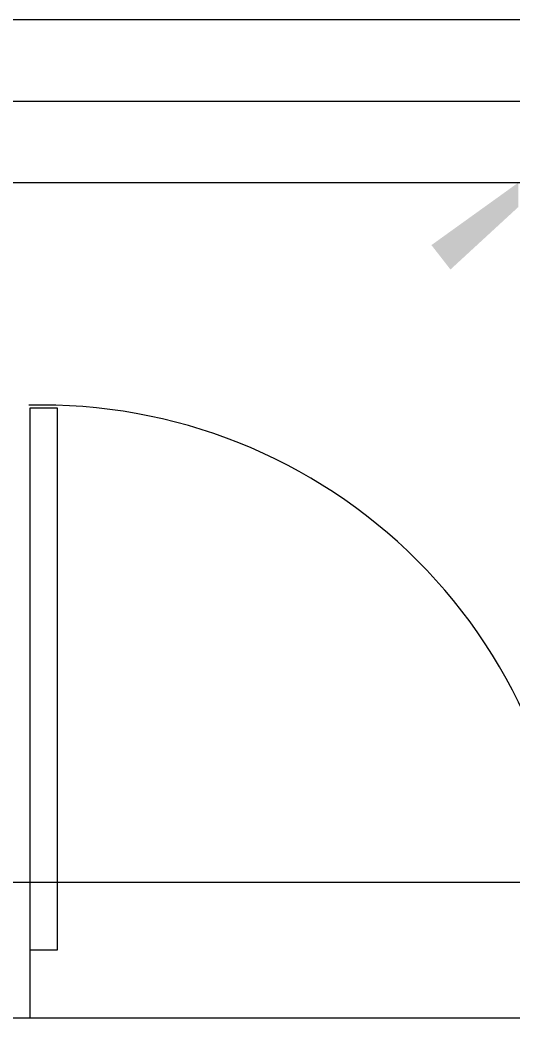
# Model space of a CAD drawing. Header units: inches. Extents: x 11 to 286, y 6 to 196.
# Drawn here: x 164.57 to 172.27, y 91.75 to 107.33 of the extents above; entities that cross this region are included whole.
import ezdxf

# ---------------------------------------------------------------- set-up
doc = ezdxf.new("R2010")
doc.units = ezdxf.units.IN
doc.header["$MEASUREMENT"] = 0
doc.layers.add('PDF_几何图形', color=7, linetype='Continuous')
doc.layers.add('PDF_实体填充', color=7, linetype='Continuous', true_color=0xffffff)

msp = doc.modelspace()

# ---------------------------------------------------------------- hatches: boundary and pattern name
at = {"layer": 'PDF_实体填充', "transparency": 33554559}
h = msp.add_hatch(color=7, dxfattribs=at)
h.paths.add_polyline_path([(171.295, 103.434), (172.353, 104.408), (170.998, 103.815)], flags=0)
h.paths.add_polyline_path([(172.353, 104.408), (170.998, 103.815), (172.353, 104.789), (172.353, 104.408)], flags=0)

# ---------------------------------------------------------------- linework, layer by layer
at = {"layer": 'PDF_几何图形'}
for p, q in [((184.841, 107.329), (163.886, 107.329)), ((184.841, 106.059), (163.886, 106.059)), ((184.841, 104.789), (163.886, 104.789)), ((164.733, 93.867), (133.068, 93.867)), ((164.733, 91.75), (164.733, 93.867)), ((173.2, 93.867), (164.733, 93.867)), ((164.733, 91.75), (133.068, 91.75)), ((173.2, 91.75), (164.733, 91.75))]:
    msp.add_line(p, q, dxfattribs=at)
msp.add_lwpolyline([(164.733, 92.809), (164.733, 101.275), (165.156, 101.275), (165.156, 92.809)], close=True, dxfattribs=at)
for points in [[(170.776, 98.894), (169.172, 100.498), (166.98, 101.373), (164.712, 101.315)], [(173.197, 92.83), (173.255, 95.098), (172.38, 97.29), (170.776, 98.894)]]:
    msp.add_open_spline(points, degree=3, dxfattribs=at)

doc.saveas('drawing.dxf')
